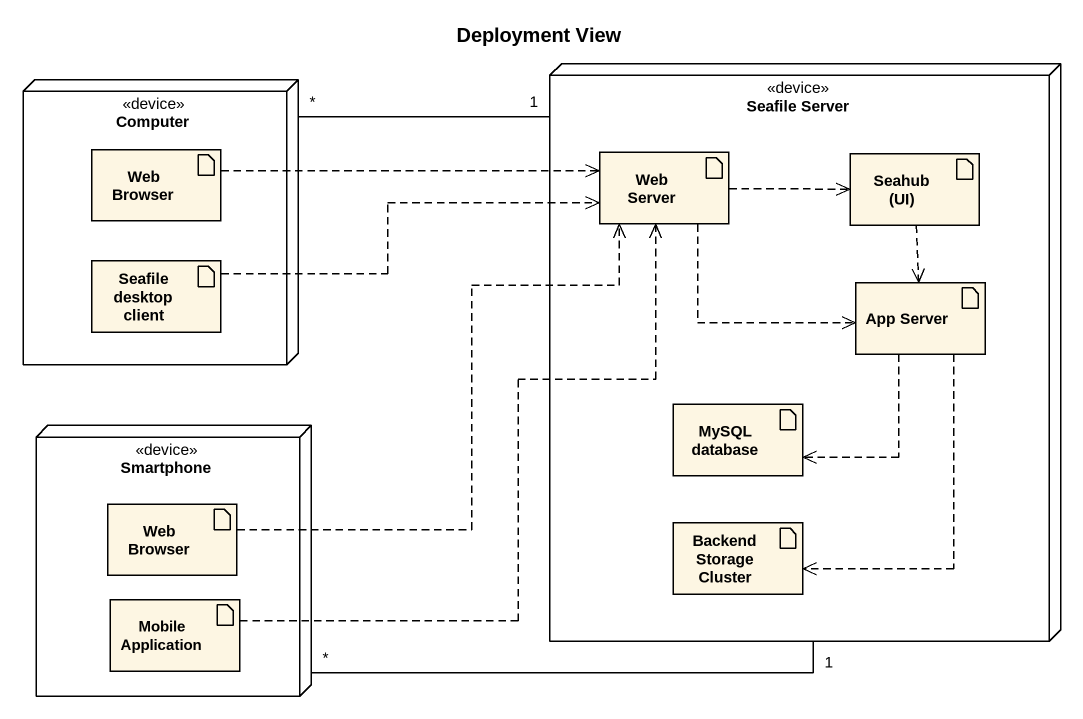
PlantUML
@startuml
title Deployment View
node Computer <<device>> {
  artifact "Web Browser" as Web_Browser
  artifact "Seafile desktop client" as Seafile_desktop_client
}
node "Seafile Server" as Seafile_Server <<device>> {
  artifact "Web Server" as Web_Server
  artifact "Seahub (UI)" as Seahub_UI
  artifact "App Server" as App_Server
  artifact "MySQL database" as MySQL_database
  artifact "Backend Storage Cluster" as Backend_Storage_Cluster
}
node Smartphone <<device>> {
  artifact "Web Browser" as Web_Browser_2
  artifact "Mobile Application" as Mobile_Application
}
Computer "*" -right- "1" Seafile_Server
Web_Browser .right.> Web_Server
Web_Server .right.> Seahub_UI
Web_Server .right.> App_Server
Seahub_UI ..> App_Server
Seafile_desktop_client .right.> Web_Server
App_Server ..> MySQL_database
App_Server ..> Backend_Storage_Cluster
Smartphone "*" -right- "1" Seafile_Server
Web_Browser_2 .up.> Web_Server
Mobile_Application .up.> Web_Server
@enduml
